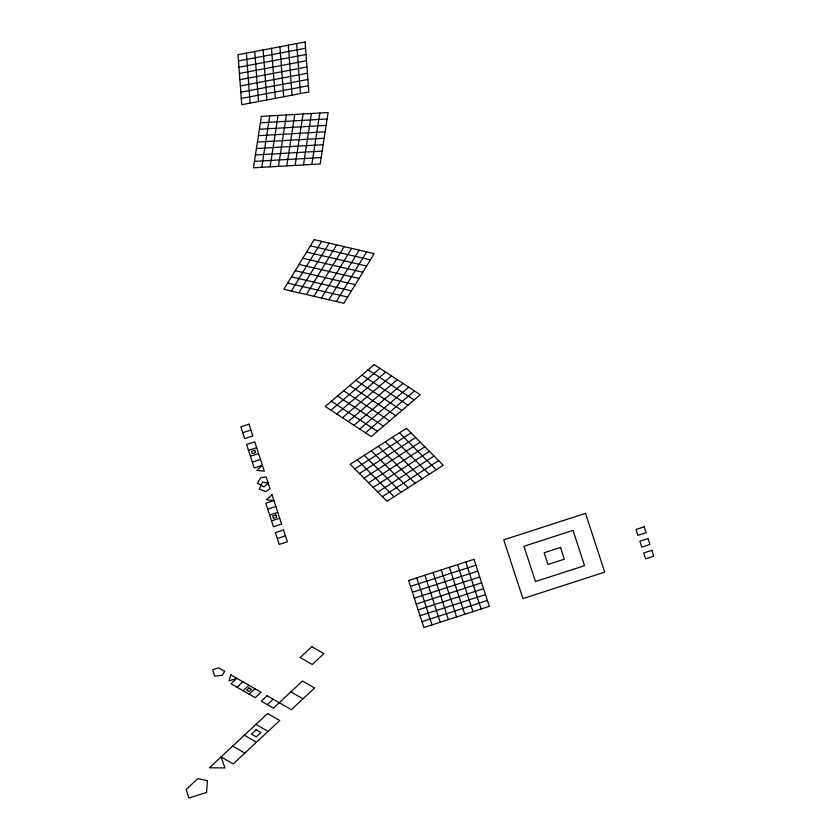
<?xml version="1.0" encoding="UTF-8"?>
<svg xmlns="http://www.w3.org/2000/svg" width="840" height="840" viewBox="0 0 840 840"><rect width="100%" height="100%" fill="white"/><g stroke="black" fill="none" stroke-linecap="round" stroke-linejoin="round"><path stroke-width="1.26" d="M261.776 167.328L269.724 115.889M270.113 166.856L278.072 115.416M278.46 166.373L286.409 114.933M286.797 165.9L294.756 114.461M295.144 165.417L303.093 113.978M303.481 164.945L311.43 113.505M311.829 164.462L319.778 113.022M291.385 291.029L321.678 241.385M298.882 292.782L329.185 243.138M306.38 294.525L336.683 244.881M313.887 296.279L344.18 246.635M321.384 298.032L351.677 248.388M328.881 299.775L359.173 250.131M336.378 301.529L366.671 251.885M237.038 687.204L242.844 681.786M243.096 690.69L248.913 685.272M249.165 694.176L254.972 688.758M267.351 704.645L273.168 699.216M330.981 410.214L379.974 368.351M336.735 413.983L385.718 372.12M342.489 417.753L391.471 375.889M348.233 421.522L397.226 379.659M353.987 425.281L402.98 383.418M359.741 429.051L408.723 387.188M365.495 432.82L414.477 390.957M354.816 468.93L411.054 432.936M359.425 473.55L415.653 437.556M364.024 478.17L420.252 442.176M368.624 482.79L424.851 446.796M373.223 487.41L429.45 451.416M377.822 492.019L434.06 456.026M382.421 496.64L438.659 460.645M242.718 432.705L250.898 430.059M248.483 450.345L256.662 447.689M250.394 456.215L258.573 453.569M252.315 462.094L260.495 459.449M267.666 509.124L275.846 506.478M269.588 515.004L277.767 512.358M271.509 520.884L279.689 518.238M277.263 538.524L285.443 535.868M410.445 586.394L475.881 565.204M412.367 592.274L477.792 571.085M414.288 598.154L479.714 576.965M416.209 604.023L481.635 582.845M418.131 609.903L483.556 588.714M420.042 615.783L485.478 594.594M421.964 621.663L487.389 600.474M238.466 60.953L305.56 48.248M238.928 67.2L306.033 54.495M239.4 73.448L306.495 60.753M239.873 79.695L306.968 67.001M240.334 85.942L307.44 73.248M240.807 92.201L307.913 79.495M241.28 98.448L308.375 85.743M260.389 122.798L327.127 118.976M259.403 129.234L326.13 125.402M258.405 135.66L325.132 131.838M257.408 142.086L324.145 138.264M256.421 148.523L323.148 144.69M255.423 154.948L322.151 151.127M254.425 161.375L321.163 157.553M310.401 245.837L370.387 259.844M306.611 252.042L366.597 266.049M302.82 258.248L362.817 272.255M299.04 264.453L359.026 278.46M295.25 270.659L355.236 284.666M291.459 276.864L351.456 290.871M287.679 283.07L347.666 297.077M290.861 691.866L302.988 698.838M255.969 724.405L268.097 731.377M244.346 735.242L256.473 742.224M232.722 746.088L244.85 753.071M368.099 369.82L414.11 399.956M361.977 375.05L407.978 405.185M355.845 380.289L401.856 410.424M349.724 385.518L395.735 415.653M343.602 390.747L389.613 420.882M337.481 395.987L383.492 426.122M331.359 401.216L377.37 431.351M399.42 432.82L436.223 469.77M392.395 437.315L429.198 474.264M385.361 441.819L422.173 478.769M378.336 446.313L415.139 483.263M371.312 450.818L408.114 487.767M364.276 455.312L401.079 492.261M357.252 459.816L394.055 496.766M465.78 561.971L481.131 609M457.601 564.627L472.952 611.657M449.421 567.273L464.772 614.303M441.242 569.919L456.593 616.949M433.062 572.565L448.413 619.595M424.893 575.211L440.244 622.24M416.714 577.868L432.065 624.897M296.699 43.586L300.457 93.587M288.32 45.171L292.068 95.172M279.93 46.767L283.689 96.758M271.541 48.352L275.3 98.343M263.151 49.938L266.91 99.928M254.762 51.524L258.521 101.514M246.383 53.109L250.131 103.11M207.438 780.644L206.577 792.425L188.832 798L186.207 789.474L197.831 778.627L207.438 780.644M261.387 116.371L253.439 167.811L320.166 163.989L328.115 112.55L261.387 116.371M230.716 674.803L229.1 680.894L236.786 678.29L230.969 683.718L255.224 697.673L261.041 692.244L230.716 674.803M262.5 482.202L259.319 489.08L265.566 491.61L270.092 488.838L266.248 477.089L260.967 477.498L257.397 483.2L264.033 486.906L268.17 482.969L262.5 482.202M224.658 671.317L222.38 675.266L214.652 676.085L212.678 669.69L218.589 667.832L224.658 671.317M314.181 239.631L283.889 289.275L343.875 303.282L374.178 253.638L314.181 239.631M248.987 687.939L246.656 690.113L249.081 691.509L251.412 689.336L248.987 687.939M311.787 646.663L300.163 657.51L312.291 664.482L323.915 653.635L311.787 646.663M267.099 695.73L261.293 701.159L273.42 708.13L302.484 681.02L314.612 687.992L291.354 709.685L267.099 695.73M267.603 713.559L209.465 767.781L224.973 767.939L221.088 756.935L233.216 763.917L279.731 720.531L267.603 713.559M256.127 729.75L251.475 734.087L256.326 736.88L260.978 732.533L256.127 729.75M262.416 465.329L256.83 470.39L264.338 471.209L254.741 441.808L246.561 444.465L254.237 467.975L262.416 465.329M272.013 494.718L266.427 499.779L273.924 500.598L265.755 503.244L273.431 526.764L281.6 524.118L272.013 494.718M374.22 364.592L325.238 406.455L371.238 436.59L420.231 394.727L374.22 364.592M406.455 428.316L350.217 464.31L387.019 501.26L443.257 465.266L406.455 428.316M248.987 424.179L240.807 426.825L244.64 438.585L252.819 435.939L248.987 424.179M254.783 450.251L251.507 451.311L252.273 453.663L255.549 452.603L254.783 450.251M275.887 514.92L272.622 515.97L273.389 518.322L276.654 517.272L275.887 514.92M283.521 529.998L275.342 532.644L279.185 544.404L287.364 541.748L283.521 529.998M585.533 513.335L503.748 539.816L522.942 598.605L604.726 572.114L585.533 513.335M473.959 559.325L408.534 580.514L423.885 627.543L489.31 606.354L473.959 559.325M573.017 530.387L523.94 546.273L535.458 581.553L584.525 565.656L573.017 530.387M560.49 547.438L544.142 552.741L547.974 564.49L564.333 559.199L560.49 547.438M644.196 526.837L636.017 529.484L637.938 535.364L646.118 532.718L644.196 526.837M648.039 538.587L639.86 541.244L641.781 547.124L649.961 544.467L648.039 538.587M651.872 550.347L643.692 552.993L645.614 558.873L653.793 556.227L651.872 550.347M305.088 42L237.993 54.695L241.752 104.695L308.847 91.99L305.088 42"/></g></svg>
